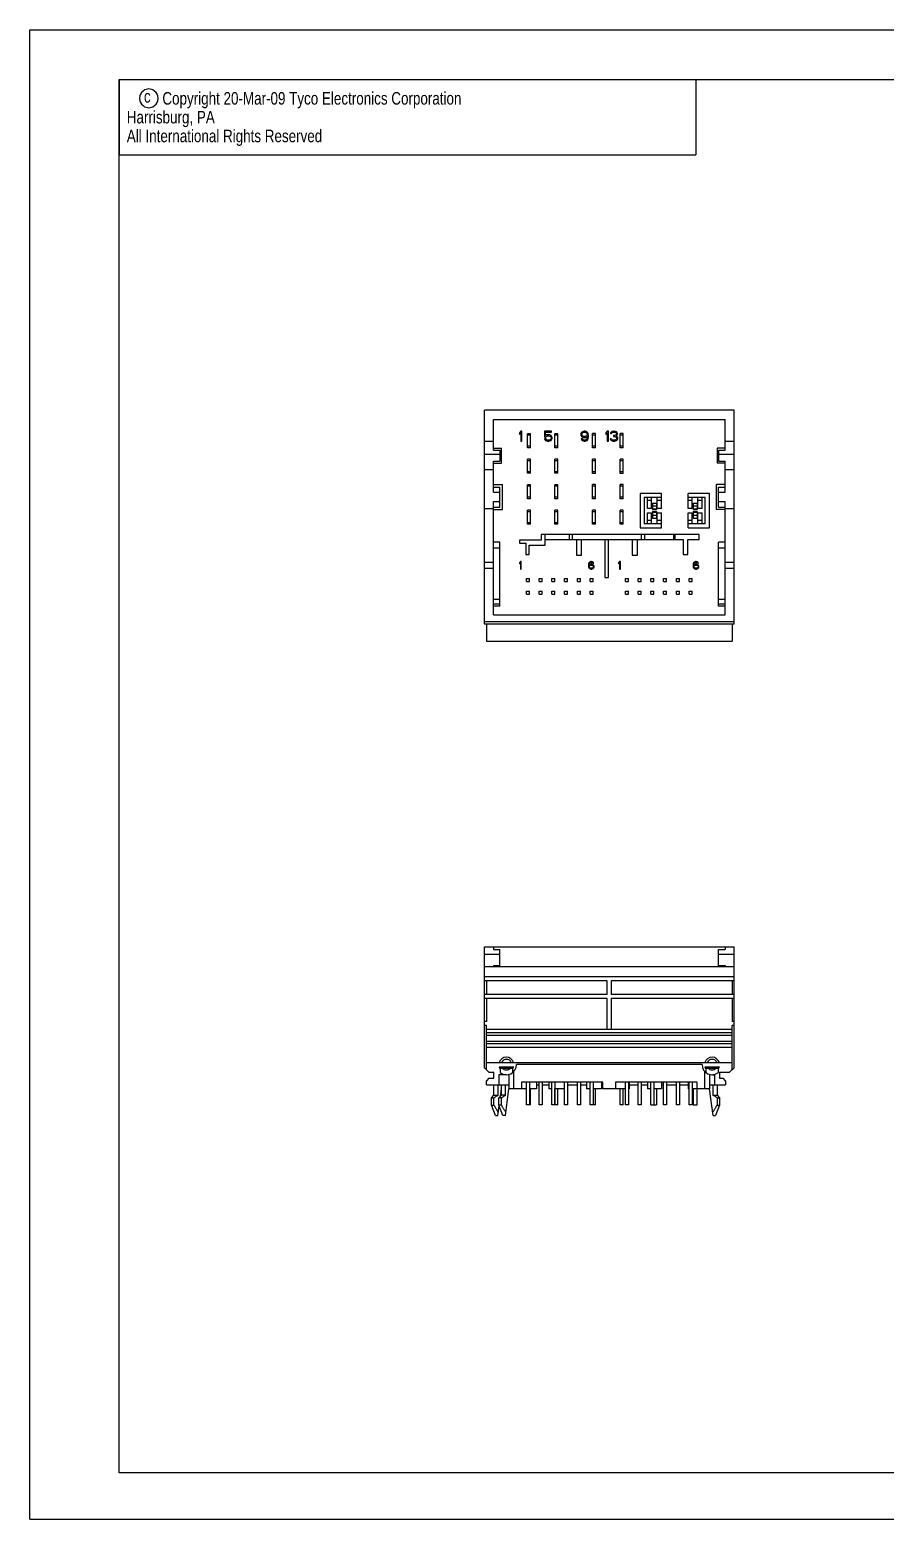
# Model space of a CAD drawing. Extents: x 0 to 420, y 0 to 297.
# Drawn here: x 0 to 170.5, y 0 to 297 of the extents above; entities that cross this region are included whole.
import ezdxf

# ---------------------------------------------------------------- set-up
doc = ezdxf.new("R2010")
doc.units = 0
doc.header["$LTSCALE"] = 23.1
doc.layers.get('0').update_dxf_attribs({"linetype": 'CONTINUOUS'})
doc.styles.get("Standard").update_dxf_attribs({"font": 'txt', "width": 0.95})

msp = doc.modelspace()

# ---------------------------------------------------------------- linework, layer by layer
at = {"color": 7, "linetype": 'CONTINUOUS'}
for p, q in [((0, 0), (0, 297)), ((0, 297), (420, 297)), ((17.78, 9.23), (17.78, 287.08)), ((17.78, 287.08), (409.21, 287.08)), ((90.6, 178.46), (90.6, 221.16)), ((140.4, 221.16), (90.6, 221.16)), ((140.4, 178.46), (140.4, 221.16)), ((92.4, 213.16), (92.4, 219.26)), ((92.4, 219.26), (138.6, 219.26)), ((97.85, 216.96), (97.6, 216.66)), ((98.1, 216.96), (97.85, 216.96)), ((98.1, 214.96), (98.1, 216.96)), ((102.6, 216.96), (102.6, 215.86)), ((104.02, 216.96), (102.6, 216.96)), ((104.02, 216.75), (104.02, 216.96)), ((110.27, 216.92), (110.06, 216.79)), ((110.47, 216.96), (110.27, 216.92)), ((110.68, 216.96), (110.47, 216.96)), ((110.89, 216.92), (110.68, 216.96)), ((111.1, 216.79), (110.89, 216.92)), ((115.1, 216.96), (114.85, 216.66)), ((115.35, 216.96), (115.1, 216.96)), ((115.35, 214.96), (115.35, 216.96)), ((115.93, 216.83), (115.77, 216.66)), ((116.1, 216.92), (115.93, 216.83)), ((116.39, 216.96), (116.1, 216.92)), ((116.47, 216.96), (116.39, 216.96)), ((116.77, 216.92), (116.47, 216.96)), ((116.93, 216.83), (116.77, 216.92)), ((117.1, 216.66), (116.93, 216.83)), ((138.6, 213.16), (138.6, 219.26)), ((92.4, 214.89), (90.6, 214.89)), ((97.6, 216.66), (97.6, 216.32)), ((97.6, 216.32), (97.85, 216.62)), ((97.85, 216.62), (97.85, 214.96)), ((97.85, 214.96), (98.1, 214.96)), ((99.18, 213.65), (99.18, 216.45)), ((99.78, 216.45), (99.18, 216.45)), ((99.78, 216.15), (99.18, 216.15)), ((99.78, 213.95), (99.18, 213.95)), ((99.78, 213.65), (99.78, 216.45)), ((102.6, 215.86), (102.89, 215.86)), ((102.6, 215.47), (102.68, 215.3)), ((102.85, 215.47), (102.6, 215.47)), ((102.68, 215.3), (102.81, 215.13)), ((102.81, 216.07), (102.81, 216.75)), ((102.81, 216.75), (104.02, 216.75)), ((103.02, 216.2), (102.81, 216.07)), ((102.81, 215.13), (103.02, 215.01)), ((102.93, 215.3), (102.85, 215.47)), ((102.89, 215.86), (103.06, 215.98)), ((103.06, 215.22), (102.93, 215.3)), ((103.22, 216.24), (103.02, 216.2)), ((103.02, 215.01), (103.22, 214.96)), ((103.06, 215.98), (103.22, 216.03)), ((103.22, 215.18), (103.06, 215.22)), ((103.47, 216.24), (103.22, 216.24)), ((103.22, 216.03), (103.47, 216.03)), ((103.47, 215.18), (103.22, 215.18)), ((103.22, 214.96), (103.47, 214.96)), ((103.68, 216.2), (103.47, 216.24)), ((103.47, 216.03), (103.64, 215.98)), ((103.64, 215.22), (103.47, 215.18)), ((103.47, 214.96), (103.68, 215.01)), ((103.64, 215.98), (103.77, 215.9)), ((103.77, 215.3), (103.64, 215.22)), ((103.89, 216.07), (103.68, 216.2)), ((103.68, 215.01), (103.89, 215.13)), ((103.77, 215.9), (103.85, 215.77)), ((103.85, 215.43), (103.77, 215.3)), ((103.85, 215.77), (103.89, 215.64)), ((103.89, 215.56), (103.85, 215.43)), ((104.02, 215.9), (103.89, 216.07)), ((103.89, 215.64), (103.89, 215.56)), ((103.89, 215.13), (104.02, 215.3)), ((104.1, 215.69), (104.02, 215.9)), ((104.02, 215.3), (104.1, 215.52)), ((104.1, 215.52), (104.1, 215.69)), ((104.68, 213.65), (104.68, 216.45)), ((105.28, 216.45), (104.68, 216.45)), ((105.28, 216.15), (104.68, 216.15)), ((105.28, 213.95), (104.68, 213.95)), ((105.28, 213.65), (105.28, 216.45)), ((109.93, 216.62), (109.85, 216.41)), ((109.85, 216.41), (109.85, 216.24)), ((109.85, 216.24), (109.93, 216.03)), ((110.06, 216.79), (109.93, 216.62)), ((109.93, 216.03), (110.06, 215.86)), ((109.93, 215.43), (109.97, 215.3)), ((110.14, 215.43), (109.93, 215.43)), ((109.97, 215.3), (110.1, 215.13)), ((110.06, 216.37), (110.1, 216.49)), ((110.06, 216.28), (110.06, 216.37)), ((110.1, 216.15), (110.06, 216.28)), ((110.06, 215.86), (110.27, 215.73)), ((110.1, 216.49), (110.18, 216.62)), ((110.18, 216.03), (110.1, 216.15)), ((110.1, 215.13), (110.31, 215.01)), ((110.22, 215.3), (110.14, 215.43)), ((110.18, 216.62), (110.31, 216.71)), ((110.31, 215.94), (110.18, 216.03)), ((110.35, 215.22), (110.22, 215.3)), ((110.27, 215.73), (110.47, 215.69)), ((110.31, 216.71), (110.43, 216.75)), ((110.43, 215.9), (110.31, 215.94)), ((110.31, 215.01), (110.52, 214.96)), ((110.47, 215.18), (110.35, 215.22)), ((110.43, 216.75), (110.72, 216.75)), ((110.72, 215.9), (110.43, 215.9)), ((110.47, 215.69), (110.68, 215.69)), ((110.72, 215.18), (110.47, 215.18)), ((110.52, 214.96), (110.68, 214.96)), ((110.68, 215.69), (110.89, 215.73)), ((110.68, 214.96), (110.89, 215.01)), ((110.72, 216.75), (110.85, 216.71)), ((110.85, 215.94), (110.72, 215.9)), ((110.85, 215.22), (110.72, 215.18)), ((110.85, 216.71), (110.97, 216.62)), ((110.97, 216.03), (110.85, 215.94)), ((110.97, 215.3), (110.85, 215.22)), ((110.89, 215.73), (111.14, 215.9)), ((110.89, 215.01), (111.1, 215.13)), ((110.97, 216.62), (111.06, 216.49)), ((111.06, 216.15), (110.97, 216.03)), ((111.06, 215.43), (110.97, 215.3)), ((111.06, 216.49), (111.1, 216.37)), ((111.1, 216.28), (111.06, 216.15)), ((111.1, 215.56), (111.06, 215.43)), ((111.22, 216.62), (111.1, 216.79)), ((111.1, 216.37), (111.1, 216.28)), ((111.14, 215.81), (111.1, 215.56)), ((111.1, 215.13), (111.22, 215.3)), ((111.14, 215.9), (111.14, 215.81)), ((111.31, 216.41), (111.22, 216.62)), ((111.22, 215.3), (111.31, 215.52)), ((111.35, 216.11), (111.31, 216.41)), ((111.31, 215.52), (111.35, 215.81)), ((111.35, 215.81), (111.35, 216.11)), ((112.18, 213.63), (112.18, 216.47)), ((112.78, 216.47), (112.18, 216.47)), ((112.78, 216.15), (112.18, 216.15)), ((112.78, 213.95), (112.18, 213.95)), ((112.78, 213.63), (112.78, 216.47)), ((114.85, 216.66), (114.85, 216.32)), ((114.85, 216.32), (115.1, 216.62)), ((115.1, 216.62), (115.1, 214.96)), ((115.1, 214.96), (115.35, 214.96)), ((115.68, 215.43), (115.72, 215.3)), ((115.89, 215.43), (115.68, 215.43)), ((115.77, 216.66), (115.72, 216.49)), ((115.72, 216.49), (115.93, 216.49)), ((115.72, 215.3), (115.81, 215.18)), ((115.81, 215.18), (115.93, 215.09)), ((115.93, 215.35), (115.89, 215.43)), ((115.93, 216.49), (116.02, 216.62)), ((116.02, 215.26), (115.93, 215.35)), ((115.93, 215.09), (116.1, 215.01)), ((116.02, 216.62), (116.14, 216.71)), ((116.1, 215.22), (116.02, 215.26)), ((116.31, 215.18), (116.1, 215.22)), ((116.1, 215.01), (116.27, 214.96)), ((116.14, 216.71), (116.35, 216.75)), ((116.27, 214.96), (116.6, 214.96)), ((116.56, 215.18), (116.31, 215.18)), ((116.35, 216.75), (116.52, 216.75)), ((116.35, 216.07), (116.35, 215.9)), ((116.52, 216.07), (116.35, 216.07)), ((116.35, 215.9), (116.52, 215.9)), ((116.52, 216.75), (116.72, 216.71)), ((116.77, 216.15), (116.52, 216.07)), ((116.52, 215.9), (116.77, 215.86)), ((116.77, 215.22), (116.56, 215.18)), ((116.6, 214.96), (116.77, 215.01)), ((116.72, 216.71), (116.85, 216.62)), ((116.85, 216.24), (116.77, 216.15)), ((116.77, 215.86), (116.89, 215.77)), ((116.85, 215.26), (116.77, 215.22)), ((116.77, 215.01), (116.93, 215.09)), ((116.85, 216.62), (116.93, 216.49)), ((116.93, 216.41), (116.85, 216.24)), ((116.85, 215.98), (117.02, 216.11)), ((117.06, 215.9), (116.85, 215.98)), ((116.93, 215.35), (116.85, 215.26)), ((116.89, 215.77), (116.97, 215.6)), ((116.93, 216.49), (116.93, 216.41)), ((116.97, 215.43), (116.93, 215.35)), ((116.93, 215.09), (117.06, 215.18)), ((116.97, 215.6), (116.97, 215.43)), ((117.02, 216.11), (117.1, 216.24)), ((117.14, 215.77), (117.06, 215.9)), ((117.06, 215.18), (117.14, 215.3)), ((117.14, 216.49), (117.1, 216.66)), ((117.1, 216.24), (117.14, 216.41)), ((117.14, 216.41), (117.14, 216.49)), ((117.18, 215.6), (117.14, 215.77)), ((117.14, 215.3), (117.18, 215.43)), ((117.18, 215.43), (117.18, 215.6)), ((117.68, 213.63), (117.68, 216.47)), ((118.28, 216.47), (117.68, 216.47)), ((118.28, 216.15), (117.68, 216.15)), ((118.28, 213.95), (117.68, 213.95)), ((118.28, 213.63), (118.28, 216.47)), ((140.4, 214.89), (138.6, 214.89)), ((93.7, 212.3), (90.6, 212.3)), ((92.4, 213.56), (94, 213.56)), ((92.4, 213.16), (93.7, 213.16)), ((92.4, 204.81), (92.4, 211)), ((92.4, 211), (93.7, 211)), ((93.5, 213.52), (93.5, 213.56)), ((94, 213.52), (93.5, 213.52)), ((93.7, 213.16), (93.7, 211)), ((94, 210.6), (94, 213.56)), ((99.78, 213.65), (99.18, 213.65)), ((99.18, 208.57), (99.18, 211.37)), ((99.78, 211.37), (99.18, 211.37)), ((99.78, 211.07), (99.18, 211.07)), ((99.78, 208.57), (99.78, 211.37)), ((105.28, 213.65), (104.68, 213.65)), ((104.68, 208.57), (104.68, 211.37)), ((105.28, 211.37), (104.68, 211.37)), ((105.28, 211.07), (104.68, 211.07)), ((105.28, 208.57), (105.28, 211.37)), ((112.78, 213.63), (112.18, 213.63)), ((112.18, 208.55), (112.18, 211.39)), ((112.78, 211.39), (112.18, 211.39)), ((112.78, 211.07), (112.18, 211.07)), ((112.78, 208.55), (112.78, 211.39)), ((118.28, 213.63), (117.68, 213.63)), ((117.68, 208.55), (117.68, 211.39)), ((118.28, 211.39), (117.68, 211.39)), ((118.28, 211.07), (117.68, 211.07)), ((118.28, 208.55), (118.28, 211.39)), ((138.6, 213.56), (137, 213.56)), ((137, 213.56), (137, 210.6)), ((137.3, 213.16), (138.6, 213.16)), ((137.3, 213.16), (137.3, 211)), ((140.4, 212.3), (137.3, 212.3)), ((137.3, 211), (138.6, 211)), ((138.6, 204.81), (138.6, 211)), ((92.4, 209.23), (90.6, 209.23)), ((92.4, 210.6), (94, 210.6)), ((99.78, 208.87), (99.18, 208.87)), ((99.78, 208.57), (99.18, 208.57)), ((105.28, 208.87), (104.68, 208.87)), ((105.28, 208.57), (104.68, 208.57)), ((112.78, 208.87), (112.18, 208.87)), ((112.78, 208.55), (112.18, 208.55)), ((118.28, 208.87), (117.68, 208.87)), ((118.28, 208.55), (117.68, 208.55)), ((138.6, 210.6), (137, 210.6)), ((140.4, 209.23), (138.6, 209.23)), ((92.4, 206.31), (94.2, 206.31)), ((92.4, 205.81), (93.7, 205.81)), ((93.7, 201.81), (93.7, 205.81)), ((94.2, 201.31), (94.2, 206.31)), ((99.18, 203.49), (99.18, 206.29)), ((99.78, 206.29), (99.18, 206.29)), ((99.78, 205.99), (99.18, 205.99)), ((99.78, 203.49), (99.78, 206.29)), ((104.68, 203.49), (104.68, 206.29)), ((105.28, 206.29), (104.68, 206.29)), ((105.28, 205.99), (104.68, 205.99)), ((105.28, 203.49), (105.28, 206.29)), ((112.18, 203.47), (112.18, 206.31)), ((112.78, 206.31), (112.18, 206.31)), ((112.78, 205.99), (112.18, 205.99)), ((112.78, 203.47), (112.78, 206.31)), ((117.68, 203.47), (117.68, 206.31)), ((118.28, 206.31), (117.68, 206.31)), ((118.28, 205.99), (117.68, 205.99)), ((118.28, 203.47), (118.28, 206.31)), ((138.6, 206.31), (136.8, 206.31)), ((136.8, 206.31), (136.8, 201.31)), ((137.3, 205.81), (138.6, 205.81)), ((137.3, 201.81), (137.3, 205.81)), ((92.4, 204.81), (93.7, 204.81)), ((92.4, 180.36), (92.4, 202.91)), ((92.4, 202.91), (93.7, 202.91)), ((99.78, 203.79), (99.18, 203.79)), ((99.78, 203.49), (99.18, 203.49)), ((105.28, 203.79), (104.68, 203.79)), ((105.28, 203.49), (104.68, 203.49)), ((112.78, 203.79), (112.18, 203.79)), ((112.78, 203.47), (112.18, 203.47)), ((118.28, 203.79), (117.68, 203.79)), ((118.28, 203.47), (117.68, 203.47)), ((121.65, 204.52), (121.65, 197.72)), ((125.9, 204.52), (121.65, 204.52)), ((122.45, 203.77), (122.45, 198.47)), ((122.45, 203.77), (125.9, 203.77)), ((123.1, 201.55), (123.1, 203.77)), ((123.95, 203.12), (123.1, 203.12)), ((123.95, 201.55), (123.95, 203.77)), ((124.1, 202.62), (124.9, 202.62)), ((124.1, 202.62), (124.1, 201.32)), ((124.1, 202.06), (124.9, 202.06)), ((124.9, 202.62), (124.9, 201.32)), ((125.05, 201.55), (125.05, 203.77)), ((125.9, 203.12), (125.05, 203.12)), ((125.9, 201.55), (125.9, 204.52)), ((135.45, 204.52), (131.2, 204.52)), ((131.2, 201.55), (131.2, 204.52)), ((131.2, 203.77), (134.65, 203.77)), ((132.05, 203.12), (131.2, 203.12)), ((132.05, 201.55), (132.05, 203.77)), ((132.2, 202.62), (133, 202.62)), ((132.2, 202.62), (132.2, 201.32)), ((132.2, 202.06), (133, 202.06)), ((133, 202.62), (133, 201.32)), ((133.15, 201.55), (133.15, 203.77)), ((134, 203.12), (133.15, 203.12)), ((134, 201.55), (134, 203.77)), ((134.65, 198.47), (134.65, 203.77)), ((135.45, 197.72), (135.45, 204.52)), ((137.3, 204.81), (138.6, 204.81)), ((137.3, 202.91), (138.6, 202.91)), ((138.6, 180.36), (138.6, 202.91)), ((92.4, 201.49), (90.6, 201.49)), ((92.4, 201.81), (93.7, 201.81)), ((92.4, 201.31), (94.2, 201.31)), ((99.18, 198.41), (99.18, 201.21)), ((99.78, 201.21), (99.18, 201.21)), ((99.78, 200.91), (99.18, 200.91)), ((99.78, 198.41), (99.78, 201.21)), ((104.68, 198.41), (104.68, 201.21)), ((105.28, 201.21), (104.68, 201.21)), ((105.28, 200.91), (104.68, 200.91)), ((105.28, 198.41), (105.28, 201.21)), ((112.18, 198.39), (112.18, 201.23)), ((112.78, 201.23), (112.18, 201.23)), ((112.78, 200.91), (112.18, 200.91)), ((112.78, 198.39), (112.78, 201.23)), ((117.68, 198.39), (117.68, 201.23)), ((118.28, 201.23), (117.68, 201.23)), ((118.28, 200.91), (117.68, 200.91)), ((118.28, 198.39), (118.28, 201.23)), ((123.95, 201.55), (123.1, 201.55)), ((123.1, 200.7), (123.95, 200.7)), ((123.1, 198.47), (123.1, 200.7)), ((123.95, 199.12), (123.1, 199.12)), ((123.95, 198.47), (123.95, 200.7)), ((124.1, 201.46), (124.9, 201.46)), ((124.1, 201.32), (124.9, 201.32)), ((124.1, 200.92), (124.9, 200.92)), ((124.1, 200.92), (124.1, 199.62)), ((124.1, 200.79), (124.9, 200.79)), ((124.1, 200.18), (124.9, 200.18)), ((124.1, 199.62), (124.9, 199.62)), ((124.9, 200.92), (124.9, 199.62)), ((125.9, 201.55), (125.05, 201.55)), ((125.05, 200.7), (125.9, 200.7)), ((125.05, 198.47), (125.05, 200.7)), ((125.9, 199.12), (125.05, 199.12)), ((125.9, 197.72), (125.9, 200.7)), ((132.05, 201.55), (131.2, 201.55)), ((131.2, 200.7), (132.05, 200.7)), ((131.2, 197.72), (131.2, 200.7)), ((132.05, 199.12), (131.2, 199.12)), ((132.05, 198.47), (132.05, 200.7)), ((132.2, 201.46), (133, 201.46)), ((132.2, 201.32), (133, 201.32)), ((132.2, 200.92), (133, 200.92)), ((132.2, 200.92), (132.2, 199.62)), ((132.2, 200.79), (133, 200.79)), ((132.2, 200.18), (133, 200.18)), ((132.2, 199.62), (133, 199.62)), ((133, 200.92), (133, 199.62)), ((134, 201.55), (133.15, 201.55)), ((133.15, 200.7), (134, 200.7)), ((133.15, 198.47), (133.15, 200.7)), ((134, 199.12), (133.15, 199.12)), ((134, 198.47), (134, 200.7)), ((138.6, 201.31), (136.8, 201.31)), ((137.3, 201.81), (138.6, 201.81)), ((140.4, 201.49), (138.6, 201.49)), ((99.78, 198.71), (99.18, 198.71)), ((99.78, 198.41), (99.18, 198.41)), ((101.9, 196.36), (101.9, 195.26)), ((133.4, 196.36), (101.9, 196.36)), ((102.7, 194.26), (102.7, 196.36)), ((105.28, 198.71), (104.68, 198.71)), ((105.28, 198.41), (104.68, 198.41)), ((107.5, 196.36), (107.5, 195.36)), ((108.12, 196.36), (108.12, 195.36)), ((112.78, 198.71), (112.18, 198.71)), ((112.78, 198.39), (112.18, 198.39)), ((118.28, 198.71), (117.68, 198.71)), ((118.28, 198.39), (117.68, 198.39)), ((121.65, 197.72), (125.9, 197.72)), ((121.88, 196.36), (121.88, 195.36)), ((125.9, 198.47), (122.45, 198.47)), ((122.5, 196.36), (122.5, 195.36)), ((128.3, 196.36), (128.3, 195.36)), ((128.6, 196.36), (128.6, 195.36)), ((134.65, 198.47), (131.2, 198.47)), ((131.2, 197.72), (135.45, 197.72)), ((133.4, 195.36), (133.4, 196.36)), ((93.7, 194.81), (92.4, 194.81)), ((93.7, 193.64), (92.4, 193.64)), ((93.7, 182.06), (93.7, 194.81)), ((97.6, 195.26), (97.6, 194.66)), ((101.9, 195.26), (97.6, 195.26)), ((97.6, 194.66), (98.85, 194.66)), ((98.85, 194.66), (98.85, 192.36)), ((99.55, 192.36), (99.55, 194.26)), ((99.55, 194.26), (102.7, 194.26)), ((102.7, 195.36), (130.25, 195.36)), ((108.95, 195.36), (108.95, 192.21)), ((109.95, 192.21), (109.95, 195.36)), ((114.65, 195.36), (114.65, 187.81)), ((115.35, 187.81), (115.35, 195.36)), ((120.1, 195.36), (120.1, 192.21)), ((121.1, 192.21), (121.1, 195.36)), ((130.25, 195.36), (130.25, 192.36)), ((131.15, 195.36), (133.4, 195.36)), ((131.15, 192.36), (131.15, 195.36)), ((138.6, 194.81), (137.3, 194.81)), ((137.3, 182.06), (137.3, 194.81)), ((138.6, 193.64), (137.3, 193.64)), ((90.6, 190.83), (92.4, 190.83)), ((97.79, 190.96), (97.6, 190.74)), ((97.6, 190.74), (97.6, 190.48)), ((97.6, 190.48), (97.79, 190.71)), ((97.97, 190.96), (97.79, 190.96)), ((97.79, 190.71), (97.79, 189.46)), ((97.97, 189.46), (97.97, 190.96)), ((98.85, 192.36), (99.55, 192.36)), ((108.95, 192.21), (109.95, 192.21)), ((111.38, 190.55), (111.35, 190.32)), ((111.35, 190.32), (111.35, 190.1)), ((111.35, 190.1), (111.38, 189.88)), ((111.44, 190.71), (111.38, 190.55)), ((111.54, 190.83), (111.44, 190.71)), ((111.51, 190.32), (111.54, 190.52)), ((111.69, 190.39), (111.51, 190.26)), ((111.51, 190.26), (111.51, 190.32)), ((111.69, 190.93), (111.54, 190.83)), ((111.54, 190.52), (111.57, 190.61)), ((111.54, 190.01), (111.57, 190.1)), ((111.57, 190.61), (111.63, 190.71)), ((111.57, 190.1), (111.63, 190.16)), ((111.63, 190.71), (111.72, 190.77)), ((111.63, 190.16), (111.72, 190.23)), ((111.85, 190.96), (111.69, 190.93)), ((111.85, 190.42), (111.69, 190.39)), ((111.72, 190.77), (111.82, 190.8)), ((111.72, 190.23), (111.82, 190.26)), ((111.82, 190.8), (112.01, 190.8)), ((111.82, 190.26), (112.04, 190.26)), ((111.97, 190.96), (111.85, 190.96)), ((112.01, 190.42), (111.85, 190.42)), ((112.13, 190.93), (111.97, 190.96)), ((112.01, 190.8), (112.1, 190.77)), ((112.16, 190.39), (112.01, 190.42)), ((112.04, 190.26), (112.13, 190.23)), ((112.1, 190.77), (112.19, 190.71)), ((112.29, 190.83), (112.13, 190.93)), ((112.13, 190.23), (112.22, 190.16)), ((112.32, 190.29), (112.16, 190.39)), ((112.19, 190.71), (112.26, 190.61)), ((112.22, 190.16), (112.29, 190.1)), ((112.26, 190.61), (112.41, 190.61)), ((112.38, 190.71), (112.29, 190.83)), ((112.29, 190.1), (112.32, 190.01)), ((112.41, 190.2), (112.32, 190.29)), ((112.41, 190.61), (112.38, 190.71)), ((112.47, 190.04), (112.41, 190.2)), ((117.54, 190.96), (117.35, 190.74)), ((117.35, 190.74), (117.35, 190.48)), ((117.35, 190.48), (117.54, 190.71)), ((117.72, 190.96), (117.54, 190.96)), ((117.54, 190.71), (117.54, 189.46)), ((117.72, 189.46), (117.72, 190.96)), ((120.1, 192.21), (121.1, 192.21)), ((130.25, 192.36), (131.15, 192.36)), ((132.25, 190.55), (132.22, 190.32)), ((132.22, 190.32), (132.22, 190.1)), ((132.22, 190.1), (132.25, 189.88)), ((132.31, 190.71), (132.25, 190.55)), ((132.41, 190.83), (132.31, 190.71)), ((132.38, 190.32), (132.41, 190.52)), ((132.56, 190.39), (132.38, 190.26)), ((132.38, 190.26), (132.38, 190.32)), ((132.56, 190.93), (132.41, 190.83)), ((132.41, 190.52), (132.44, 190.61)), ((132.41, 190.01), (132.44, 190.1)), ((132.44, 190.61), (132.5, 190.71)), ((132.44, 190.1), (132.5, 190.16)), ((132.5, 190.71), (132.6, 190.77)), ((132.5, 190.16), (132.6, 190.23)), ((132.72, 190.96), (132.56, 190.93)), ((132.72, 190.42), (132.56, 190.39)), ((132.6, 190.77), (132.69, 190.8)), ((132.6, 190.23), (132.69, 190.26)), ((132.69, 190.8), (132.88, 190.8)), ((132.69, 190.26), (132.91, 190.26)), ((132.85, 190.96), (132.72, 190.96)), ((132.88, 190.42), (132.72, 190.42)), ((133, 190.93), (132.85, 190.96)), ((132.88, 190.8), (132.97, 190.77)), ((133.03, 190.39), (132.88, 190.42)), ((132.91, 190.26), (133, 190.23)), ((132.97, 190.77), (133.06, 190.71)), ((133.16, 190.83), (133, 190.93)), ((133, 190.23), (133.1, 190.16)), ((133.19, 190.29), (133.03, 190.39)), ((133.06, 190.71), (133.13, 190.61)), ((133.1, 190.16), (133.16, 190.1)), ((133.13, 190.61), (133.28, 190.61)), ((133.25, 190.71), (133.16, 190.83)), ((133.16, 190.1), (133.19, 190.01)), ((133.28, 190.2), (133.19, 190.29)), ((133.28, 190.61), (133.25, 190.71)), ((133.35, 190.04), (133.28, 190.2)), ((138.6, 190.83), (140.4, 190.83)), ((92.4, 189.56), (90.6, 189.56)), ((97.79, 189.46), (97.97, 189.46)), ((98.98, 186.97), (98.98, 187.57)), ((98.98, 187.57), (99.58, 187.57)), ((99.58, 186.97), (99.58, 187.57)), ((101.52, 186.97), (101.52, 187.57)), ((101.52, 187.57), (102.12, 187.57)), ((102.12, 186.97), (102.12, 187.57)), ((104.06, 186.97), (104.06, 187.57)), ((104.06, 187.57), (104.66, 187.57)), ((104.66, 186.97), (104.66, 187.57)), ((106.6, 186.97), (106.6, 187.57)), ((106.6, 187.57), (107.2, 187.57)), ((107.2, 186.97), (107.2, 187.57)), ((109.14, 187.57), (109.74, 187.57)), ((109.14, 186.97), (109.14, 187.57)), ((109.74, 186.97), (109.74, 187.57)), ((111.38, 189.88), (111.44, 189.72)), ((111.44, 189.72), (111.54, 189.59)), ((111.54, 189.91), (111.54, 190.01)), ((111.57, 189.81), (111.54, 189.91)), ((111.54, 189.59), (111.69, 189.49)), ((111.63, 189.72), (111.57, 189.81)), ((111.72, 189.65), (111.63, 189.72)), ((111.68, 187.57), (112.28, 187.57)), ((111.68, 186.97), (111.68, 187.57)), ((111.69, 189.49), (111.85, 189.46)), ((111.82, 189.62), (111.72, 189.65)), ((112.04, 189.62), (111.82, 189.62)), ((111.85, 189.46), (112.01, 189.46)), ((112.01, 189.46), (112.16, 189.49)), ((112.13, 189.65), (112.04, 189.62)), ((112.22, 189.72), (112.13, 189.65)), ((112.16, 189.49), (112.32, 189.59)), ((112.29, 189.81), (112.22, 189.72)), ((112.28, 186.97), (112.28, 187.57)), ((112.32, 189.91), (112.29, 189.81)), ((112.32, 190.01), (112.32, 189.91)), ((112.32, 189.59), (112.41, 189.72)), ((112.41, 189.72), (112.47, 189.88)), ((112.47, 189.88), (112.47, 190.04)), ((114.65, 187.81), (115.35, 187.81)), ((117.54, 189.46), (117.72, 189.46)), ((118.72, 187.57), (119.32, 187.57)), ((118.72, 186.97), (118.72, 187.57)), ((119.32, 186.97), (119.32, 187.57)), ((121.26, 187.57), (121.86, 187.57)), ((121.26, 186.97), (121.26, 187.57)), ((121.86, 186.97), (121.86, 187.57)), ((123.8, 187.57), (124.4, 187.57)), ((123.8, 186.97), (123.8, 187.57)), ((124.4, 186.97), (124.4, 187.57)), ((126.34, 187.57), (126.94, 187.57)), ((126.34, 186.97), (126.34, 187.57)), ((126.94, 186.97), (126.94, 187.57)), ((128.88, 187.57), (129.48, 187.57)), ((128.88, 186.97), (128.88, 187.57)), ((129.48, 186.97), (129.48, 187.57)), ((131.42, 187.57), (132.02, 187.57)), ((131.42, 186.97), (131.42, 187.57)), ((132.02, 186.97), (132.02, 187.57)), ((132.25, 189.88), (132.31, 189.72)), ((132.31, 189.72), (132.41, 189.59)), ((132.41, 189.91), (132.41, 190.01)), ((132.44, 189.81), (132.41, 189.91)), ((132.41, 189.59), (132.56, 189.49)), ((132.5, 189.72), (132.44, 189.81)), ((132.6, 189.65), (132.5, 189.72)), ((132.56, 189.49), (132.72, 189.46)), ((132.69, 189.62), (132.6, 189.65)), ((132.91, 189.62), (132.69, 189.62)), ((132.72, 189.46), (132.88, 189.46)), ((132.88, 189.46), (133.03, 189.49)), ((133, 189.65), (132.91, 189.62)), ((133.1, 189.72), (133, 189.65)), ((133.03, 189.49), (133.19, 189.59)), ((133.16, 189.81), (133.1, 189.72)), ((133.19, 189.91), (133.16, 189.81)), ((133.19, 190.01), (133.19, 189.91)), ((133.19, 189.59), (133.28, 189.72)), ((133.28, 189.72), (133.35, 189.88)), ((133.35, 189.88), (133.35, 190.04)), ((140.4, 189.56), (138.6, 189.56)), ((98.98, 186.97), (99.58, 186.97)), ((98.98, 184.43), (98.98, 185.03)), ((98.98, 185.03), (99.58, 185.03)), ((98.98, 184.43), (99.58, 184.43)), ((99.58, 184.43), (99.58, 185.03)), ((101.52, 186.97), (102.12, 186.97)), ((101.52, 184.43), (101.52, 185.03)), ((101.52, 185.03), (102.12, 185.03)), ((101.52, 184.43), (102.12, 184.43)), ((102.12, 184.43), (102.12, 185.03)), ((104.06, 186.97), (104.66, 186.97)), ((104.06, 184.43), (104.06, 185.03)), ((104.06, 185.03), (104.66, 185.03)), ((104.06, 184.43), (104.66, 184.43)), ((104.66, 184.43), (104.66, 185.03)), ((106.6, 186.97), (107.2, 186.97)), ((106.6, 185.03), (107.2, 185.03)), ((106.6, 184.43), (106.6, 185.03)), ((106.6, 184.43), (107.2, 184.43)), ((107.2, 184.43), (107.2, 185.03)), ((109.14, 186.97), (109.74, 186.97)), ((109.14, 185.03), (109.74, 185.03)), ((109.14, 184.43), (109.14, 185.03)), ((109.14, 184.43), (109.74, 184.43)), ((109.74, 184.43), (109.74, 185.03)), ((111.68, 186.97), (112.28, 186.97)), ((111.68, 185.03), (112.28, 185.03)), ((111.68, 184.43), (111.68, 185.03)), ((111.68, 184.43), (112.28, 184.43)), ((112.28, 184.43), (112.28, 185.03)), ((118.72, 186.97), (119.32, 186.97)), ((118.72, 185.03), (119.32, 185.03)), ((118.72, 184.43), (118.72, 185.03)), ((118.72, 184.43), (119.32, 184.43)), ((119.32, 184.43), (119.32, 185.03)), ((121.26, 186.97), (121.86, 186.97)), ((121.26, 185.03), (121.86, 185.03)), ((121.26, 184.43), (121.26, 185.03)), ((121.26, 184.43), (121.86, 184.43)), ((121.86, 184.43), (121.86, 185.03)), ((123.8, 186.97), (124.4, 186.97)), ((123.8, 185.03), (124.4, 185.03)), ((123.8, 184.43), (123.8, 185.03)), ((123.8, 184.43), (124.4, 184.43)), ((124.4, 184.43), (124.4, 185.03)), ((126.34, 186.97), (126.94, 186.97)), ((126.34, 185.03), (126.94, 185.03)), ((126.34, 184.43), (126.34, 185.03)), ((126.34, 184.43), (126.94, 184.43)), ((126.94, 184.43), (126.94, 185.03)), ((128.88, 186.97), (129.48, 186.97)), ((128.88, 185.03), (129.48, 185.03)), ((128.88, 184.43), (128.88, 185.03)), ((128.88, 184.43), (129.48, 184.43)), ((129.48, 184.43), (129.48, 185.03)), ((131.42, 186.97), (132.02, 186.97)), ((131.42, 185.03), (132.02, 185.03)), ((131.42, 184.43), (131.42, 185.03)), ((131.42, 184.43), (132.02, 184.43)), ((132.02, 184.43), (132.02, 185.03)), ((93.7, 183.42), (92.4, 183.42)), ((93.7, 182.46), (92.4, 182.46)), ((93.7, 182.06), (92.4, 182.06)), ((138.6, 183.42), (137.3, 183.42)), ((138.6, 182.46), (137.3, 182.46)), ((138.6, 182.06), (137.3, 182.06)), ((140.4, 178.96), (90.6, 178.96)), ((140.4, 178.46), (90.6, 178.46)), ((91, 178.46), (91, 175.06)), ((92.4, 180.36), (138.6, 180.36)), ((140, 178.46), (140, 175.06)), ((91, 175.06), (140, 175.06)), ((90.6, 90.04), (90.6, 114.14)), ((90.6, 114.14), (140.4, 114.14)), ((92.4, 114.14), (92.4, 113.59)), ((92.4, 113.59), (93.7, 113.59)), ((93.7, 110.14), (93.7, 113.59)), ((137.3, 113.59), (138.6, 113.59)), ((137.3, 110.14), (137.3, 113.59)), ((138.6, 114.14), (138.6, 113.59)), ((140.4, 90.04), (140.4, 114.14)), ((93.7, 112.64), (90.6, 112.64)), ((140.4, 110.14), (90.6, 110.14)), ((92.4, 110.39), (92.4, 110.14)), ((92.4, 110.39), (93.7, 110.39)), ((140.4, 112.64), (137.3, 112.64)), ((137.3, 110.39), (138.6, 110.39)), ((138.6, 110.39), (138.6, 110.14)), ((140.4, 108.14), (90.6, 108.14)), ((115.1, 107.34), (90.6, 107.34)), ((91, 107.34), (91, 104.64)), ((115.1, 104.64), (115.1, 107.34)), ((115.9, 107.34), (115.9, 104.64)), ((140.4, 107.34), (115.9, 107.34)), ((140, 107.34), (140, 104.64)), ((115.1, 104.64), (90.6, 104.64)), ((140.4, 104.64), (115.9, 104.64)), ((115.1, 103.84), (90.6, 103.84)), ((91, 103.84), (91, 99.24)), ((115.1, 97.74), (115.1, 103.84)), ((115.9, 103.84), (115.9, 97.74)), ((140.4, 103.84), (115.9, 103.84)), ((140, 103.84), (140, 99.24)), ((91, 99.24), (90.6, 99.24)), ((91, 98.44), (90.6, 98.44)), ((91, 89.64), (91, 98.44)), ((140.4, 99.24), (140, 99.24)), ((140.4, 98.44), (140, 98.44)), ((140, 89.64), (140, 98.44)), ((91, 97.74), (140, 97.74)), ((91, 97.04), (140, 97.04)), ((91, 96.54), (140, 96.54)), ((91, 95.34), (140, 95.34)), ((91, 94.84), (140, 94.84)), ((91, 94.14), (140, 94.14)), ((91.5, 89.14), (90.6, 90.04)), ((91, 91.04), (140, 91.04)), ((91.5, 89.14), (92.5, 89.14)), ((92.5, 87.94), (92.5, 89.14)), ((93.55, 90.24), (96.45, 90.24)), ((93.75, 89.81), (93.75, 89.08)), ((94.22, 89.94), (95.78, 89.94)), ((96.25, 89.08), (96.25, 89.81)), ((96.5, 85.84), (96.5, 89.32)), ((134, 90.64), (97, 90.64)), ((134.5, 89.32), (134.5, 85.84)), ((134.55, 90.24), (137.45, 90.24)), ((134.75, 89.81), (134.75, 89.08)), ((135.22, 89.94), (136.78, 89.94)), ((137.25, 89.08), (137.25, 89.81)), ((137.5, 89.14), (139.5, 89.14)), ((137.5, 89.14), (137.5, 87.94)), ((139.5, 89.14), (140.4, 90.04)), ((91.5, 87.94), (91, 87.44)), ((91, 86.64), (91, 87.44)), ((91, 86.64), (95.5, 86.64)), ((91.5, 87.94), (92.5, 87.94)), ((92.5, 84.54), (92.5, 86.64)), ((93.35, 84.54), (93.35, 86.64)), ((93.5, 88.64), (93.5, 86.64)), ((95, 88.64), (93.5, 88.64)), ((94, 84.54), (94, 86.64)), ((94.85, 84.54), (94.85, 86.64)), ((95.5, 88.7), (95.5, 85.84)), ((98, 87.14), (98, 85.84)), ((114.25, 87.14), (98, 87.14)), ((98.98, 82.64), (98.98, 87.14)), ((99.58, 87.14), (99.58, 82.64)), ((100.98, 87.14), (100.98, 85.84)), ((100.98, 86.64), (101.52, 86.64)), ((101.52, 82.64), (101.52, 87.14)), ((102.12, 87.14), (102.12, 82.64)), ((102.12, 86.64), (103.48, 86.64)), ((103.48, 87.14), (103.48, 85.84)), ((104.06, 82.64), (104.06, 87.14)), ((104.66, 87.14), (104.66, 82.64)), ((106.48, 87.14), (106.48, 85.84)), ((106.48, 86.64), (106.6, 86.64)), ((106.6, 82.64), (106.6, 87.14)), ((107.2, 87.14), (107.2, 82.64)), ((107.2, 86.64), (109.14, 86.64)), ((109.14, 82.64), (109.14, 87.14)), ((109.74, 87.14), (109.74, 82.64)), ((109.74, 86.64), (110.98, 86.64)), ((110.98, 87.14), (110.98, 85.84)), ((111.68, 82.64), (111.68, 87.14)), ((112.28, 87.14), (112.28, 82.64)), ((113.98, 87.14), (113.98, 85.84)), ((113.98, 86.64), (114.25, 86.64)), ((114.25, 85.84), (114.25, 87.14)), ((133, 87.14), (116.75, 87.14)), ((116.75, 87.14), (116.75, 85.84)), ((118.72, 82.64), (118.72, 87.14)), ((119.32, 87.14), (119.32, 82.64)), ((119.48, 87.14), (119.48, 85.84)), ((119.48, 86.64), (121.26, 86.64)), ((121.26, 82.64), (121.26, 87.14)), ((121.86, 87.14), (121.86, 82.64)), ((121.86, 86.64), (123.1, 86.64)), ((123.1, 87.14), (123.1, 85.84)), ((123.8, 82.64), (123.8, 87.14)), ((124.4, 87.14), (124.4, 82.64)), ((125.9, 87.14), (125.9, 85.84)), ((125.9, 86.64), (126.34, 86.64)), ((126.34, 82.64), (126.34, 87.14)), ((126.94, 87.14), (126.94, 82.64)), ((126.94, 86.64), (128.88, 86.64)), ((128.88, 82.64), (128.88, 87.14)), ((129.48, 87.14), (129.48, 82.64)), ((129.48, 86.64), (131.2, 86.64)), ((131.2, 87.14), (131.2, 85.84)), ((131.42, 82.64), (131.42, 87.14)), ((132.02, 87.14), (132.02, 82.64)), ((133, 82.64), (133, 87.14)), ((135.5, 88.7), (135.5, 85.84)), ((135.5, 86.64), (138.7, 86.64)), ((136, 88.64), (136.5, 88.64)), ((136.15, 86.64), (136.15, 84.54)), ((136.5, 88.64), (136.5, 86.64)), ((137, 86.64), (137, 84.54)), ((137.5, 87.94), (138.2, 87.94)), ((138.7, 87.44), (138.2, 87.94)), ((138.7, 87.44), (138.7, 86.64)), ((92, 84.04), (92.5, 84.54)), ((92, 82.54), (92, 84.04)), ((92, 84.04), (92.52, 84.04)), ((92.5, 84.54), (93.35, 84.54)), ((92.52, 82.54), (92.52, 84.04)), ((93.5, 84.04), (94, 84.54)), ((93.5, 82.54), (93.5, 84.04)), ((94.02, 84.04), (93.5, 84.04)), ((93.8, 84.34), (94, 85.84)), ((94.85, 84.54), (94, 84.54)), ((94.02, 82.54), (94.02, 84.04)), ((94.8, 80.49), (95.5, 85.84)), ((98.98, 85.84), (95.5, 85.84)), ((100.98, 85.84), (99.58, 85.84)), ((99.78, 82.64), (99.78, 85.84)), ((104.06, 85.84), (103.48, 85.84)), ((106.48, 85.84), (104.66, 85.84)), ((104.68, 82.64), (104.68, 85.84)), ((105.28, 82.64), (105.28, 85.84)), ((111.68, 85.84), (110.98, 85.84)), ((113.98, 85.84), (112.28, 85.84)), ((112.78, 82.64), (112.78, 85.84)), ((118.72, 85.84), (114.25, 85.84)), ((117.68, 82.64), (117.68, 85.84)), ((118.28, 82.64), (118.28, 85.84)), ((119.48, 85.84), (119.32, 85.84)), ((123.8, 85.84), (123.1, 85.84)), ((125.9, 85.84), (124.4, 85.84)), ((124.9, 85.84), (124.9, 82.64)), ((131.42, 85.84), (131.2, 85.84)), ((135.5, 85.84), (132.02, 85.84)), ((132.2, 85.84), (132.2, 82.64)), ((136.2, 80.49), (135.5, 85.84)), ((136.15, 84.54), (137, 84.54)), ((136.98, 84.04), (137.5, 84.04)), ((136.98, 84.04), (136.98, 82.54)), ((137, 84.54), (137.5, 84.04)), ((137.5, 84.04), (137.5, 82.54)), ((92.8, 80.49), (92, 82.54)), ((92, 82.54), (92.52, 82.54)), ((92.8, 80.49), (93.3, 80.49)), ((93.3, 80.49), (93.55, 82.41)), ((94.3, 80.49), (93.5, 82.54)), ((94.02, 82.54), (93.5, 82.54)), ((94.8, 80.49), (94.3, 80.49)), ((99.78, 82.64), (98.98, 82.64)), ((102.12, 82.64), (101.52, 82.64)), ((104.66, 82.64), (104.06, 82.64)), ((105.28, 82.64), (104.68, 82.64)), ((107.2, 82.64), (106.6, 82.64)), ((109.74, 82.64), (109.14, 82.64)), ((112.78, 82.64), (111.68, 82.64)), ((118.28, 82.64), (117.68, 82.64)), ((119.32, 82.64), (118.72, 82.64)), ((121.86, 82.64), (121.26, 82.64)), ((123.8, 82.64), (124.9, 82.64)), ((126.94, 82.64), (126.34, 82.64)), ((129.48, 82.64), (128.88, 82.64)), ((132.02, 82.64), (131.42, 82.64)), ((132.2, 82.64), (133, 82.64)), ((136.2, 80.49), (136.7, 80.49)), ((137.5, 82.54), (136.7, 80.49)), ((136.98, 82.54), (137.5, 82.54)), ((409.21, 9.23), (17.78, 9.23)), ((30.48, 9.23), (17.78, 9.23)), ((0, 0), (420, 0))]:
    msp.add_line(p, q, dxfattribs=at)
at = {"color": 2, "linetype": 'CONTINUOUS'}
for p, q in [((17.78, 287.08), (132.78, 287.08)), ((17.78, 287.08), (17.78, 272.08)), ((132.78, 287.08), (132.78, 272.08)), ((17.78, 272.08), (132.78, 272.08))]:
    msp.add_line(p, q, dxfattribs=at)
msp.add_lwpolyline([(21.85, 283.33), (21.95, 282.81), (22.05, 282.5), (22.26, 282.19), (22.58, 281.88), (22.89, 281.67), (23.2, 281.56), (23.72, 281.46), (24.24, 281.56), (24.55, 281.67), (24.87, 281.88), (25.18, 282.19), (25.39, 282.5), (25.49, 282.81), (25.6, 283.33), (25.49, 283.86), (25.39, 284.17), (25.18, 284.48), (24.87, 284.79), (24.55, 285), (24.24, 285.11), (23.72, 285.21), (23.2, 285.11), (22.89, 285), (22.58, 284.79), (22.26, 284.48), (22.05, 284.17), (21.95, 283.86), (21.85, 283.33)], dxfattribs=at)
at = {"color": 7, "linetype": 'CONTINUOUS'}
for centre, radius, start, end in [((95, 90.64), 1.5, 15.466, 164.534), ((136, 90.64), 1.5, 15.466, 164.534), ((95, 90.64), 1.5, 195.466, 213.5573), ((95, 90.64), 2, 231.3178, 360), ((95, 90.64), 1.05, 22.3927, 157.6073), ((95, 90.64), 1.05, 221.8103, 318.1897), ((95, 90.64), 1.5, 326.4427, 344.534), ((136, 90.64), 2, 180, 308.6822), ((136, 90.64), 1.5, 195.466, 213.5573), ((136, 90.64), 1.05, 22.3927, 157.6073), ((136, 90.64), 1.05, 221.8103, 318.1897), ((136, 90.64), 1.5, 326.4427, 344.534)]:
    msp.add_arc(centre, radius, start, end, dxfattribs=at)
for points, knots in [([(93.66, 89.97), (93.7, 89.97), (93.79, 89.96), (93.91, 89.95), (94.02, 89.95), (94.12, 89.94), (94.19, 89.94), (94.22, 89.94)], [0, 0, 0, 0, 0.234886, 0.450988, 0.649659, 0.832262, 1, 1, 1, 1]), ([(95.78, 89.94), (95.81, 89.94), (95.88, 89.94), (95.98, 89.95), (96.09, 89.95), (96.21, 89.96), (96.3, 89.97), (96.34, 89.97)], [0, 0, 0, 0, 0.167079, 0.349018, 0.547364, 0.763817, 1, 1, 1, 1]), ([(134.66, 89.97), (134.7, 89.97), (134.79, 89.96), (134.91, 89.95), (135.02, 89.95), (135.12, 89.94), (135.19, 89.94), (135.22, 89.94)], [0, 0, 0, 0, 0.234886, 0.450988, 0.649659, 0.832262, 1, 1, 1, 1]), ([(136.78, 89.94), (136.81, 89.94), (136.88, 89.94), (136.98, 89.95), (137.09, 89.95), (137.21, 89.96), (137.3, 89.97), (137.34, 89.97)], [0, 0, 0, 0, 0.167079, 0.349018, 0.547364, 0.763817, 1, 1, 1, 1]), ([(92.52, 84.04), (92.59, 84.09), (92.71, 84.17), (92.89, 84.29), (93.05, 84.39), (93.2, 84.47), (93.3, 84.52), (93.35, 84.54)], [0, 0, 0, 0, 0.251023, 0.470964, 0.665004, 0.839514, 1, 1, 1, 1]), ([(94.02, 84.04), (94.09, 84.09), (94.21, 84.17), (94.39, 84.29), (94.55, 84.39), (94.7, 84.47), (94.8, 84.52), (94.85, 84.54)], [0, 0, 0, 0, 0.251023, 0.470964, 0.665004, 0.839514, 1, 1, 1, 1]), ([(136.98, 84.04), (136.91, 84.09), (136.79, 84.17), (136.61, 84.29), (136.45, 84.39), (136.3, 84.47), (136.2, 84.52), (136.15, 84.54)], [0, 0, 0, 0, 0.251023, 0.470964, 0.665004, 0.839514, 1, 1, 1, 1]), ([(92.52, 82.54), (92.57, 82.45), (92.67, 82.27), (92.8, 82.03), (92.93, 81.82), (93.06, 81.63), (93.17, 81.47), (93.28, 81.33), (93.36, 81.24), (93.39, 81.2)], [0, 0, 0, 0, 0.194045, 0.368642, 0.525251, 0.665399, 0.79041, 0.901515, 1, 1, 1, 1]), ([(94.02, 82.54), (94.07, 82.45), (94.17, 82.27), (94.3, 82.03), (94.43, 81.82), (94.56, 81.63), (94.67, 81.47), (94.78, 81.33), (94.86, 81.24), (94.89, 81.2)], [0, 0, 0, 0, 0.194045, 0.368642, 0.525251, 0.665399, 0.79041, 0.901515, 1, 1, 1, 1]), ([(136.98, 82.54), (136.93, 82.45), (136.83, 82.27), (136.7, 82.03), (136.57, 81.82), (136.44, 81.63), (136.33, 81.47), (136.22, 81.33), (136.14, 81.24), (136.11, 81.2)], [0, 0, 0, 0, 0.194045, 0.368642, 0.525251, 0.665399, 0.79041, 0.901515, 1, 1, 1, 1])]:
    msp.add_open_spline(points, degree=3, knots=knots, dxfattribs=at)

# ---------------------------------------------------------------- texts
at = {"color": 2, "linetype": 'CONTINUOUS', "width": 0.8}
for s, p in [('c', (22.75, 282.48)), ('Copyright 20-Mar-09 Tyco Electronics Corporation', (26.43, 282.08)), ('  Harrisburg, PA', (17.85, 278.33)), ('  All International Rights Reserved', (17.85, 274.58))]:
    msp.add_text(s, height=2.5, dxfattribs=at).set_placement(p)

doc.saveas('drawing.dxf')
